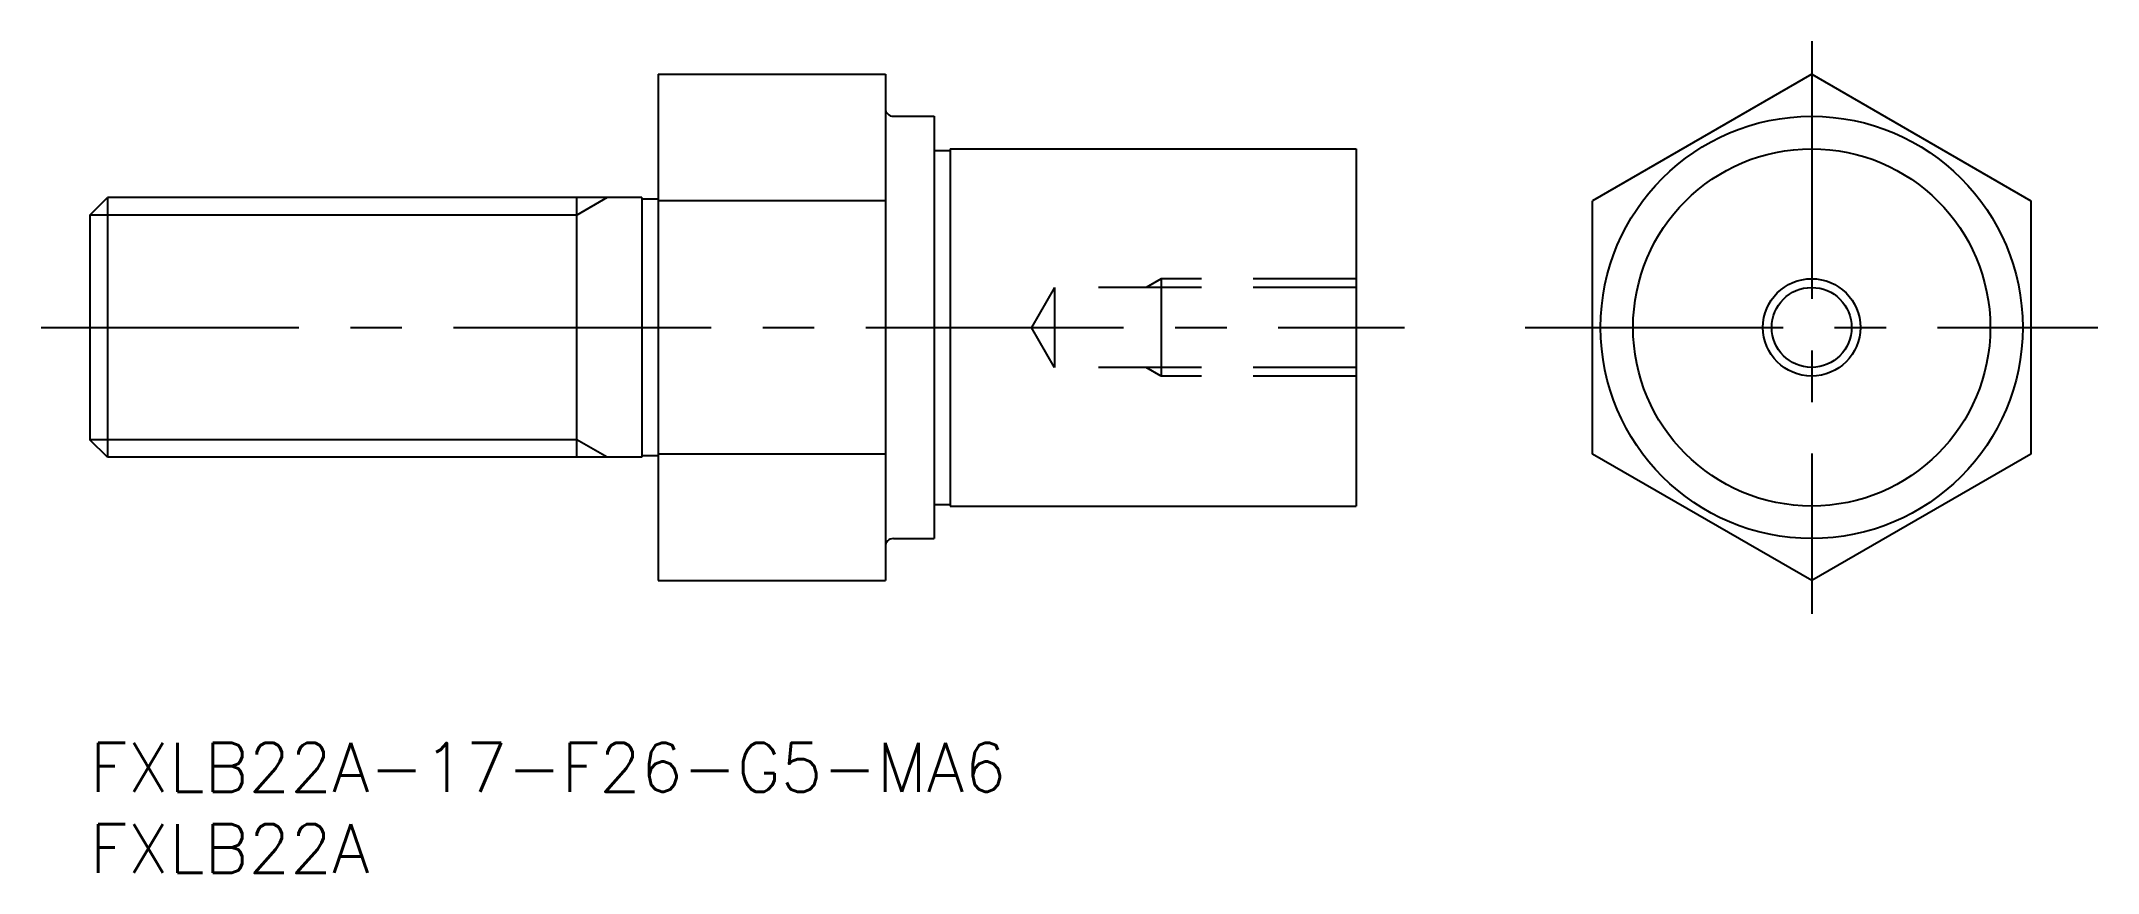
# Model space of a CAD drawing. Extents: x -3 to 124, y -8 to 43.
import ezdxf

# ---------------------------------------------------------------- set-up
doc = ezdxf.new("R2010")
doc.units = 0
doc.header["$LTSCALE"] = 0.5
doc.linetypes.add('CENTER', pattern=[50.8, 31.75, -6.35, 6.35, -6.35])
doc.linetypes.add('DASHED', pattern=[19.05, 12.7, -6.35])
for name, color, linetype in [('MSM_CENTER', 1, 'CENTER'), ('MSM_CONTINUOUS', 7, 'CONTINUOUS'), ('MSM_DASHED', 4, 'DASHED'), ('MSM_NARROW', 5, 'CONTINUOUS'), ('MSM_PART_NUMBER', 7, 'CONTINUOUS')]:
    doc.layers.add(name, color=color, linetype=linetype)
doc.styles.get("Standard").update_dxf_attribs({"font": 'txt.shx', "height": 3, "bigfont": 'bigfont.shx'})

# ---------------------------------------------------------------- blocks, each defined once
blk = doc.blocks.new('*U12')
at = {"layer": 'MSM_PART_NUMBER'}
blk.add_text('FXLB22A-17-F26-G5-MA6', height=3, dxfattribs=at).set_placement((0, -3))
blk = doc.blocks.new('*U13')
at = {"layer": 'MSM_PART_NUMBER'}
blk.add_text('FXLB22A', height=3, dxfattribs=at).set_placement((0, -8))

msp = doc.modelspace()

# ---------------------------------------------------------------- linework, layer by layer
at = {"layer": 'MSM_CENTER'}
for p, q in [((106.06, 43.22), (106.06, 7.96)), ((-3, 25.59), (80.98, 25.59)), ((88.42, 25.59), (123.69, 25.59))]:
    msp.add_line(p, q, dxfattribs=at)
at = {"layer": 'MSM_CONTINUOUS'}
for p, q in [((35, 41.18), (35, 10)), ((35, 41.18), (49, 41.18)), ((49, 41.18), (49, 10)), ((106.06, 41.18), (92.56, 33.38)), ((106.06, 41.18), (119.56, 33.38)), ((49.5, 38.59), (52, 38.59)), ((52, 38.59), (52, 12.59)), ((52, 36.49), (53, 36.49)), ((53, 36.59), (78, 36.59)), ((53, 36.59), (53, 14.59)), ((78, 36.59), (78, 14.59)), ((0, 32.51), (1.08, 33.59)), ((34, 33.59), (1.08, 33.59)), ((1.08, 33.59), (1.08, 17.59)), ((30, 17.59), (30, 33.59)), ((34, 33.59), (34, 17.59)), ((35, 33.49), (34, 33.49)), ((49, 33.38), (35, 33.38)), ((92.56, 17.79), (92.56, 33.38)), ((119.56, 33.38), (119.56, 17.79)), ((0, 32.51), (0, 18.67)), ((1.08, 17.59), (0, 18.67)), ((49, 17.79), (35, 17.79)), ((106.06, 10), (92.56, 17.79)), ((119.56, 17.79), (106.06, 10)), ((34, 17.59), (1.08, 17.59)), ((35, 17.69), (34, 17.69)), ((52, 14.69), (53, 14.69)), ((53, 14.59), (78, 14.59)), ((49.5, 12.59), (52, 12.59)), ((35, 10), (49, 10))]:
    msp.add_line(p, q, dxfattribs=at)
for radius in [13, 11, 2.46]:
    msp.add_circle((106.06, 25.59), radius, dxfattribs=at)
for centre, start, end in [((49.5, 39.09), 180, 270), ((49.5, 12.09), 90, 180)]:
    msp.add_arc(centre, 0.5, start, end, dxfattribs=at)
at = {"layer": 'MSM_DASHED'}
for p, q in [((59.42, 28.05), (58, 25.59)), ((78, 28.05), (59.42, 28.05)), ((59.42, 28.05), (59.42, 23.13)), ((66, 28.59), (65.06, 28.05)), ((78, 28.59), (66, 28.59)), ((66, 28.59), (66, 22.59)), ((59.42, 23.13), (58, 25.59)), ((78, 23.13), (59.42, 23.13)), ((66, 22.59), (65.06, 23.13)), ((78, 22.59), (66, 22.59))]:
    msp.add_line(p, q, dxfattribs=at)
at = {"layer": 'MSM_NARROW'}
for p, q in [((31.87, 33.59), (30, 32.51)), ((30, 32.51), (0, 32.51)), ((30, 18.67), (0, 18.67)), ((31.87, 17.59), (30, 18.67))]:
    msp.add_line(p, q, dxfattribs=at)
msp.add_circle((106.06, 25.59), 3, dxfattribs=at)

# ---------------------------------------------------------------- block references
at = {"layer": 'MSM_CONTINUOUS'}
for name in ['*U12', '*U13']:
    msp.add_blockref(name, (0, 0), dxfattribs=at)

doc.saveas('drawing.dxf')
